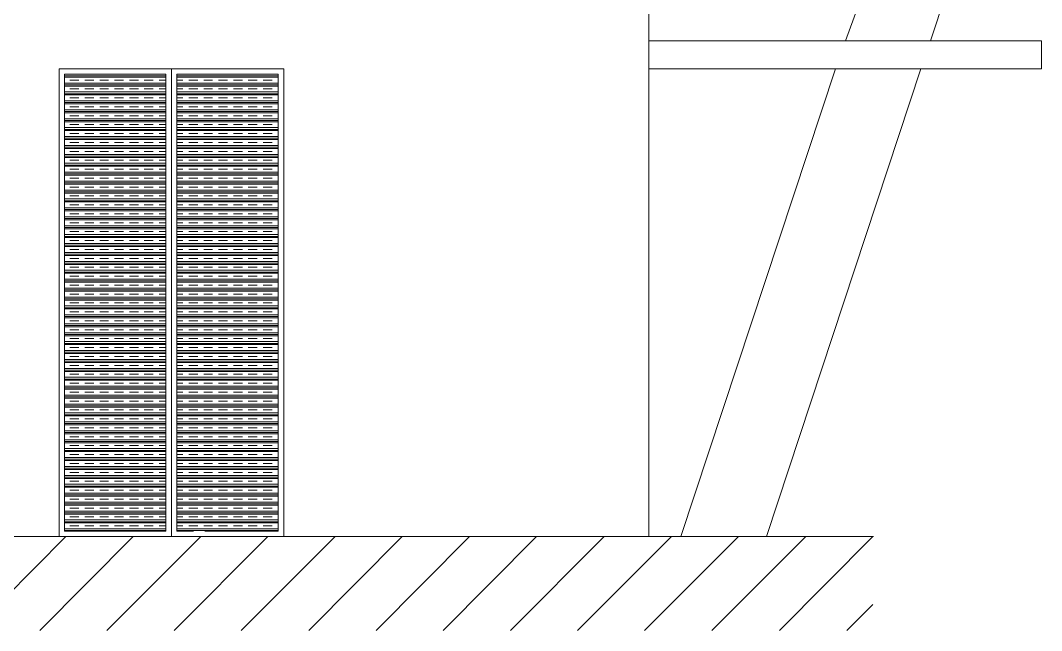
# Model space of a CAD drawing. Header units: millimetres. Extents: x 8 to 69.8, y -142.7 to -115.9.
# Drawn here: x 68.249 to 69.341, y -127.855 to -127.203 of the extents above; entities that cross this region are included whole.
import ezdxf

# ---------------------------------------------------------------- set-up
doc = ezdxf.new("R2010")
doc.units = ezdxf.units.MM
doc.layers.add('PDF3_0', color=7, linetype='Continuous', true_color=0x8e8e8e)
doc.layers.add('PDF3_04-DETALHE', color=7, linetype='Continuous', true_color=0xc6c6c6)
for name, color, linetype in [('PDF3_07-HACHURIADO', 7, 'Continuous'), ('PDF3_08-COTAS', 7, 'Continuous'), ('PDF3_13-CORTE', 7, 'Continuous'), ('PDF3_COTAS', 7, 'Continuous')]:
    doc.layers.add(name, color=color, linetype=linetype)

msp = doc.modelspace()

# ---------------------------------------------------------------- linework, layer by layer
at = {"layer": 'PDF3_0', "color": 7, "lineweight": 0}
msp.add_lwpolyline([(68.9056, -127.136, 0.273254), (66.9403, -125.9746, 0.272971), (64.9749, -127.136), (65.0454, -127.1747, -0.273469), (66.9403, -126.0546, -0.273204), (68.8357, -127.1747), (68.8262, -127.1576), (68.8961, -127.1188), (68.9056, -127.136), (68.9208, -127.1747), (68.9208, -127.7545)], format="xyb", dxfattribs=at)
at = {"layer": 'PDF3_0', "lineweight": 0}
for points in [[(68.2966, -127.2624), (68.4046, -127.2624)], [(68.2966, -127.2636), (68.4046, -127.2636)], [(68.2966, -127.27), (68.4046, -127.27)], [(68.2966, -127.2719), (68.4046, -127.2719)], [(68.3023, -127.2668), (68.3119, -127.2668)], [(68.3182, -127.2668), (68.3277, -127.2668)], [(68.3341, -127.2668), (68.3436, -127.2668)], [(68.35, -127.2668), (68.3595, -127.2668)], [(68.3658, -127.2668), (68.3754, -127.2668)], [(68.3817, -127.2668), (68.3912, -127.2668)], [(68.3976, -127.2668), (68.4046, -127.2668)], [(68.4166, -127.2624), (68.5246, -127.2624)], [(68.4166, -127.2636), (68.5246, -127.2636)], [(68.4166, -127.2668), (68.423, -127.2668)], [(68.4166, -127.27), (68.5246, -127.27)], [(68.4166, -127.2719), (68.5246, -127.2719)], [(68.4293, -127.2668), (68.4389, -127.2668)], [(68.4452, -127.2668), (68.4547, -127.2668)], [(68.4611, -127.2668), (68.4706, -127.2668)], [(68.477, -127.2668), (68.4865, -127.2668)], [(68.4928, -127.2668), (68.5024, -127.2668)], [(68.5087, -127.2668), (68.5182, -127.2668)], [(68.5246, -127.2668), (68.5246, -127.2668)], [(68.2966, -127.2732), (68.4046, -127.2732)], [(68.2966, -127.2795), (68.4046, -127.2795)], [(68.2966, -127.2814), (68.4046, -127.2814)], [(68.2966, -127.2827), (68.4046, -127.2827)], [(68.3023, -127.2763), (68.3119, -127.2763)], [(68.3182, -127.2763), (68.3277, -127.2763)], [(68.3341, -127.2763), (68.3436, -127.2763)], [(68.35, -127.2763), (68.3595, -127.2763)], [(68.3658, -127.2763), (68.3754, -127.2763)], [(68.3817, -127.2763), (68.3912, -127.2763)], [(68.3976, -127.2763), (68.4046, -127.2763)], [(68.4166, -127.2732), (68.5246, -127.2732)], [(68.4166, -127.2763), (68.423, -127.2763)], [(68.4166, -127.2795), (68.5246, -127.2795)], [(68.4166, -127.2814), (68.5246, -127.2814)], [(68.4166, -127.2827), (68.5246, -127.2827)], [(68.4293, -127.2763), (68.4389, -127.2763)], [(68.4452, -127.2763), (68.4547, -127.2763)], [(68.4611, -127.2763), (68.4706, -127.2763)], [(68.477, -127.2763), (68.4865, -127.2763)], [(68.4928, -127.2763), (68.5024, -127.2763)], [(68.5087, -127.2763), (68.5182, -127.2763)], [(68.5246, -127.2763), (68.5246, -127.2763)], [(68.2966, -127.289), (68.4046, -127.289)], [(68.2966, -127.2909), (68.4046, -127.2909)], [(68.2966, -127.2922), (68.4046, -127.2922)], [(68.3023, -127.2859), (68.3119, -127.2859)], [(68.3182, -127.2859), (68.3277, -127.2859)], [(68.3341, -127.2859), (68.3436, -127.2859)], [(68.35, -127.2859), (68.3595, -127.2859)], [(68.3658, -127.2859), (68.3754, -127.2859)], [(68.3817, -127.2859), (68.3912, -127.2859)], [(68.3976, -127.2859), (68.4046, -127.2859)], [(68.4166, -127.2859), (68.423, -127.2859)], [(68.4166, -127.289), (68.5246, -127.289)], [(68.4166, -127.2909), (68.5246, -127.2909)], [(68.4166, -127.2922), (68.5246, -127.2922)], [(68.4293, -127.2859), (68.4389, -127.2859)], [(68.4452, -127.2859), (68.4547, -127.2859)], [(68.4611, -127.2859), (68.4706, -127.2859)], [(68.477, -127.2859), (68.4865, -127.2859)], [(68.4928, -127.2859), (68.5024, -127.2859)], [(68.5087, -127.2859), (68.5182, -127.2859)], [(68.5246, -127.2859), (68.5246, -127.2859)], [(68.2966, -127.2986), (68.4046, -127.2986)], [(68.2966, -127.3005), (68.4046, -127.3005)], [(68.2966, -127.3017), (68.4046, -127.3017)], [(68.3023, -127.2954), (68.3119, -127.2954)], [(68.3023, -127.3049), (68.3119, -127.3049)], [(68.3182, -127.2954), (68.3277, -127.2954)], [(68.3182, -127.3049), (68.3277, -127.3049)], [(68.3341, -127.2954), (68.3436, -127.2954)], [(68.3341, -127.3049), (68.3436, -127.3049)], [(68.35, -127.2954), (68.3595, -127.2954)], [(68.35, -127.3049), (68.3595, -127.3049)], [(68.3658, -127.2954), (68.3754, -127.2954)], [(68.3658, -127.3049), (68.3754, -127.3049)], [(68.3817, -127.2954), (68.3912, -127.2954)], [(68.3817, -127.3049), (68.3912, -127.3049)], [(68.3976, -127.2954), (68.4046, -127.2954)], [(68.3976, -127.3049), (68.4046, -127.3049)], [(68.4166, -127.2954), (68.423, -127.2954)], [(68.4166, -127.2986), (68.5246, -127.2986)], [(68.4166, -127.3005), (68.5246, -127.3005)], [(68.4166, -127.3017), (68.5246, -127.3017)], [(68.4166, -127.3049), (68.423, -127.3049)], [(68.4293, -127.2954), (68.4389, -127.2954)], [(68.4293, -127.3049), (68.4389, -127.3049)], [(68.4452, -127.2954), (68.4547, -127.2954)], [(68.4452, -127.3049), (68.4547, -127.3049)], [(68.4611, -127.2954), (68.4706, -127.2954)], [(68.4611, -127.3049), (68.4706, -127.3049)], [(68.477, -127.2954), (68.4865, -127.2954)], [(68.477, -127.3049), (68.4865, -127.3049)], [(68.4928, -127.2954), (68.5024, -127.2954)], [(68.4928, -127.3049), (68.5024, -127.3049)], [(68.5087, -127.2954), (68.5182, -127.2954)], [(68.5087, -127.3049), (68.5182, -127.3049)], [(68.5246, -127.2954), (68.5246, -127.2954)], [(68.5246, -127.3049), (68.5246, -127.3049)], [(68.2966, -127.3081), (68.4046, -127.3081)], [(68.2966, -127.31), (68.4046, -127.31)], [(68.2966, -127.3113), (68.4046, -127.3113)], [(68.3023, -127.3144), (68.3119, -127.3144)], [(68.3182, -127.3144), (68.3277, -127.3144)], [(68.3341, -127.3144), (68.3436, -127.3144)], [(68.35, -127.3144), (68.3595, -127.3144)], [(68.3658, -127.3144), (68.3754, -127.3144)], [(68.3817, -127.3144), (68.3912, -127.3144)], [(68.3976, -127.3144), (68.4046, -127.3144)], [(68.4166, -127.3081), (68.5246, -127.3081)], [(68.4166, -127.31), (68.5246, -127.31)], [(68.4166, -127.3113), (68.5246, -127.3113)], [(68.4166, -127.3144), (68.423, -127.3144)], [(68.4293, -127.3144), (68.4389, -127.3144)], [(68.4452, -127.3144), (68.4547, -127.3144)], [(68.4611, -127.3144), (68.4706, -127.3144)], [(68.477, -127.3144), (68.4865, -127.3144)], [(68.4928, -127.3144), (68.5024, -127.3144)], [(68.5087, -127.3144), (68.5182, -127.3144)], [(68.5246, -127.3144), (68.5246, -127.3144)], [(68.2966, -127.3176), (68.4046, -127.3176)], [(68.2966, -127.3195), (68.4046, -127.3195)], [(68.2966, -127.3208), (68.4046, -127.3208)], [(68.2966, -127.3271), (68.4046, -127.3271)], [(68.3023, -127.324), (68.3119, -127.324)], [(68.3182, -127.324), (68.3277, -127.324)], [(68.3341, -127.324), (68.3436, -127.324)], [(68.35, -127.324), (68.3595, -127.324)], [(68.3658, -127.324), (68.3754, -127.324)], [(68.3817, -127.324), (68.3912, -127.324)], [(68.3976, -127.324), (68.4046, -127.324)], [(68.4166, -127.3176), (68.5246, -127.3176)], [(68.4166, -127.3195), (68.5246, -127.3195)], [(68.4166, -127.3208), (68.5246, -127.3208)], [(68.4166, -127.324), (68.423, -127.324)], [(68.4166, -127.3271), (68.5246, -127.3271)], [(68.4293, -127.324), (68.4389, -127.324)], [(68.4452, -127.324), (68.4547, -127.324)], [(68.4611, -127.324), (68.4706, -127.324)], [(68.477, -127.324), (68.4865, -127.324)], [(68.4928, -127.324), (68.5024, -127.324)], [(68.5087, -127.324), (68.5182, -127.324)], [(68.5246, -127.324), (68.5246, -127.324)], [(68.2966, -127.329), (68.4046, -127.329)], [(68.2966, -127.3303), (68.4046, -127.3303)], [(68.2966, -127.3367), (68.4046, -127.3367)], [(68.3023, -127.3335), (68.3119, -127.3335)], [(68.3182, -127.3335), (68.3277, -127.3335)], [(68.3341, -127.3335), (68.3436, -127.3335)], [(68.35, -127.3335), (68.3595, -127.3335)], [(68.3658, -127.3335), (68.3754, -127.3335)], [(68.3817, -127.3335), (68.3912, -127.3335)], [(68.3976, -127.3335), (68.4046, -127.3335)], [(68.4166, -127.329), (68.5246, -127.329)], [(68.4166, -127.3303), (68.5246, -127.3303)], [(68.4166, -127.3335), (68.423, -127.3335)], [(68.4166, -127.3367), (68.5246, -127.3367)], [(68.4293, -127.3335), (68.4389, -127.3335)], [(68.4452, -127.3335), (68.4547, -127.3335)], [(68.4611, -127.3335), (68.4706, -127.3335)], [(68.477, -127.3335), (68.4865, -127.3335)], [(68.4928, -127.3335), (68.5024, -127.3335)], [(68.5087, -127.3335), (68.5182, -127.3335)], [(68.5246, -127.3335), (68.5246, -127.3335)], [(68.2966, -127.3386), (68.4046, -127.3386)], [(68.2966, -127.3398), (68.4046, -127.3398)], [(68.2966, -127.3462), (68.4046, -127.3462)], [(68.2966, -127.3481), (68.4046, -127.3481)], [(68.2966, -127.3494), (68.4046, -127.3494)], [(68.3023, -127.343), (68.3119, -127.343)], [(68.3182, -127.343), (68.3277, -127.343)], [(68.3341, -127.343), (68.3436, -127.343)], [(68.35, -127.343), (68.3595, -127.343)], [(68.3658, -127.343), (68.3754, -127.343)], [(68.3817, -127.343), (68.3912, -127.343)], [(68.3976, -127.343), (68.4046, -127.343)], [(68.4166, -127.3386), (68.5246, -127.3386)], [(68.4166, -127.3398), (68.5246, -127.3398)], [(68.4166, -127.343), (68.423, -127.343)], [(68.4166, -127.3462), (68.5246, -127.3462)], [(68.4166, -127.3481), (68.5246, -127.3481)], [(68.4166, -127.3494), (68.5246, -127.3494)], [(68.4293, -127.343), (68.4389, -127.343)], [(68.4452, -127.343), (68.4547, -127.343)], [(68.4611, -127.343), (68.4706, -127.343)], [(68.477, -127.343), (68.4865, -127.343)], [(68.4928, -127.343), (68.5024, -127.343)], [(68.5087, -127.343), (68.5182, -127.343)], [(68.5246, -127.343), (68.5246, -127.343)], [(68.2966, -127.3557), (68.4046, -127.3557)], [(68.2966, -127.3576), (68.4046, -127.3576)], [(68.2966, -127.3589), (68.4046, -127.3589)], [(68.3023, -127.3525), (68.3119, -127.3525)], [(68.3182, -127.3525), (68.3277, -127.3525)], [(68.3341, -127.3525), (68.3436, -127.3525)], [(68.35, -127.3525), (68.3595, -127.3525)], [(68.3658, -127.3525), (68.3754, -127.3525)], [(68.3817, -127.3525), (68.3912, -127.3525)], [(68.3976, -127.3525), (68.4046, -127.3525)], [(68.4166, -127.3525), (68.423, -127.3525)], [(68.4166, -127.3557), (68.5246, -127.3557)], [(68.4166, -127.3576), (68.5246, -127.3576)], [(68.4166, -127.3589), (68.5246, -127.3589)], [(68.4293, -127.3525), (68.4389, -127.3525)], [(68.4452, -127.3525), (68.4547, -127.3525)], [(68.4611, -127.3525), (68.4706, -127.3525)], [(68.477, -127.3525), (68.4865, -127.3525)], [(68.4928, -127.3525), (68.5024, -127.3525)], [(68.5087, -127.3525), (68.5182, -127.3525)], [(68.5246, -127.3525), (68.5246, -127.3525)], [(68.2966, -127.3652), (68.4046, -127.3652)], [(68.2966, -127.3671), (68.4046, -127.3671)], [(68.2966, -127.3684), (68.4046, -127.3684)], [(68.3023, -127.3621), (68.3119, -127.3621)], [(68.3182, -127.3621), (68.3277, -127.3621)], [(68.3341, -127.3621), (68.3436, -127.3621)], [(68.35, -127.3621), (68.3595, -127.3621)], [(68.3658, -127.3621), (68.3754, -127.3621)], [(68.3817, -127.3621), (68.3912, -127.3621)], [(68.3976, -127.3621), (68.4046, -127.3621)], [(68.4166, -127.3621), (68.423, -127.3621)], [(68.4166, -127.3652), (68.5246, -127.3652)], [(68.4166, -127.3671), (68.5246, -127.3671)], [(68.4166, -127.3684), (68.5246, -127.3684)], [(68.4293, -127.3621), (68.4389, -127.3621)], [(68.4452, -127.3621), (68.4547, -127.3621)], [(68.4611, -127.3621), (68.4706, -127.3621)], [(68.477, -127.3621), (68.4865, -127.3621)], [(68.4928, -127.3621), (68.5024, -127.3621)], [(68.5087, -127.3621), (68.5182, -127.3621)], [(68.5246, -127.3621), (68.5246, -127.3621)], [(68.2966, -127.3748), (68.4046, -127.3748)], [(68.2966, -127.3767), (68.4046, -127.3767)], [(68.2966, -127.3779), (68.4046, -127.3779)], [(68.3023, -127.3716), (68.3119, -127.3716)], [(68.3023, -127.3811), (68.3119, -127.3811)], [(68.3182, -127.3716), (68.3277, -127.3716)], [(68.3182, -127.3811), (68.3277, -127.3811)], [(68.3341, -127.3716), (68.3436, -127.3716)], [(68.3341, -127.3811), (68.3436, -127.3811)], [(68.35, -127.3716), (68.3595, -127.3716)], [(68.35, -127.3811), (68.3595, -127.3811)], [(68.3658, -127.3716), (68.3754, -127.3716)], [(68.3658, -127.3811), (68.3754, -127.3811)], [(68.3817, -127.3716), (68.3912, -127.3716)], [(68.3817, -127.3811), (68.3912, -127.3811)], [(68.3976, -127.3716), (68.4046, -127.3716)], [(68.3976, -127.3811), (68.4046, -127.3811)], [(68.4166, -127.3716), (68.423, -127.3716)], [(68.4166, -127.3748), (68.5246, -127.3748)], [(68.4166, -127.3767), (68.5246, -127.3767)], [(68.4166, -127.3779), (68.5246, -127.3779)], [(68.4166, -127.3811), (68.423, -127.3811)], [(68.4293, -127.3716), (68.4389, -127.3716)], [(68.4293, -127.3811), (68.4389, -127.3811)], [(68.4452, -127.3716), (68.4547, -127.3716)], [(68.4452, -127.3811), (68.4547, -127.3811)], [(68.4611, -127.3716), (68.4706, -127.3716)], [(68.4611, -127.3811), (68.4706, -127.3811)], [(68.477, -127.3716), (68.4865, -127.3716)], [(68.477, -127.3811), (68.4865, -127.3811)], [(68.4928, -127.3716), (68.5024, -127.3716)], [(68.4928, -127.3811), (68.5024, -127.3811)], [(68.5087, -127.3716), (68.5182, -127.3716)], [(68.5087, -127.3811), (68.5182, -127.3811)], [(68.5246, -127.3716), (68.5246, -127.3716)], [(68.5246, -127.3811), (68.5246, -127.3811)], [(68.2966, -127.3843), (68.4046, -127.3843)], [(68.2966, -127.3862), (68.4046, -127.3862)], [(68.2966, -127.3875), (68.4046, -127.3875)], [(68.3023, -127.3906), (68.3119, -127.3906)], [(68.3182, -127.3906), (68.3277, -127.3906)], [(68.3341, -127.3906), (68.3436, -127.3906)], [(68.35, -127.3906), (68.3595, -127.3906)], [(68.3658, -127.3906), (68.3754, -127.3906)], [(68.3817, -127.3906), (68.3912, -127.3906)], [(68.3976, -127.3906), (68.4046, -127.3906)], [(68.4166, -127.3843), (68.5246, -127.3843)], [(68.4166, -127.3862), (68.5246, -127.3862)], [(68.4166, -127.3875), (68.5246, -127.3875)], [(68.4166, -127.3906), (68.423, -127.3906)], [(68.4293, -127.3906), (68.4389, -127.3906)], [(68.4452, -127.3906), (68.4547, -127.3906)], [(68.4611, -127.3906), (68.4706, -127.3906)], [(68.477, -127.3906), (68.4865, -127.3906)], [(68.4928, -127.3906), (68.5024, -127.3906)], [(68.5087, -127.3906), (68.5182, -127.3906)], [(68.5246, -127.3906), (68.5246, -127.3906)], [(68.2966, -127.3938), (68.4046, -127.3938)], [(68.2966, -127.3957), (68.4046, -127.3957)], [(68.2966, -127.397), (68.4046, -127.397)], [(68.2966, -127.4033), (68.4046, -127.4033)], [(68.3023, -127.4002), (68.3119, -127.4002)], [(68.3182, -127.4002), (68.3277, -127.4002)], [(68.3341, -127.4002), (68.3436, -127.4002)], [(68.35, -127.4002), (68.3595, -127.4002)], [(68.3658, -127.4002), (68.3754, -127.4002)], [(68.3817, -127.4002), (68.3912, -127.4002)], [(68.3976, -127.4002), (68.4046, -127.4002)], [(68.4166, -127.3938), (68.5246, -127.3938)], [(68.4166, -127.3957), (68.5246, -127.3957)], [(68.4166, -127.397), (68.5246, -127.397)], [(68.4166, -127.4002), (68.423, -127.4002)], [(68.4166, -127.4033), (68.5246, -127.4033)], [(68.4293, -127.4002), (68.4389, -127.4002)], [(68.4452, -127.4002), (68.4547, -127.4002)], [(68.4611, -127.4002), (68.4706, -127.4002)], [(68.477, -127.4002), (68.4865, -127.4002)], [(68.4928, -127.4002), (68.5024, -127.4002)], [(68.5087, -127.4002), (68.5182, -127.4002)], [(68.5246, -127.4002), (68.5246, -127.4002)], [(68.2966, -127.4052), (68.4046, -127.4052)], [(68.2966, -127.4065), (68.4046, -127.4065)], [(68.2966, -127.4129), (68.4046, -127.4129)], [(68.2966, -127.4148), (68.4046, -127.4148)], [(68.3023, -127.4097), (68.3119, -127.4097)], [(68.3182, -127.4097), (68.3277, -127.4097)], [(68.3341, -127.4097), (68.3436, -127.4097)], [(68.35, -127.4097), (68.3595, -127.4097)], [(68.3658, -127.4097), (68.3754, -127.4097)], [(68.3817, -127.4097), (68.3912, -127.4097)], [(68.3976, -127.4097), (68.4046, -127.4097)], [(68.4166, -127.4052), (68.5246, -127.4052)], [(68.4166, -127.4065), (68.5246, -127.4065)], [(68.4166, -127.4097), (68.423, -127.4097)], [(68.4166, -127.4129), (68.5246, -127.4129)], [(68.4166, -127.4148), (68.5246, -127.4148)], [(68.4293, -127.4097), (68.4389, -127.4097)], [(68.4452, -127.4097), (68.4547, -127.4097)], [(68.4611, -127.4097), (68.4706, -127.4097)], [(68.477, -127.4097), (68.4865, -127.4097)], [(68.4928, -127.4097), (68.5024, -127.4097)], [(68.5087, -127.4097), (68.5182, -127.4097)], [(68.5246, -127.4097), (68.5246, -127.4097)], [(68.2966, -127.416), (68.4046, -127.416)], [(68.2966, -127.4224), (68.4046, -127.4224)], [(68.2966, -127.4243), (68.4046, -127.4243)], [(68.2966, -127.4256), (68.4046, -127.4256)], [(68.3023, -127.4192), (68.3119, -127.4192)], [(68.3182, -127.4192), (68.3277, -127.4192)], [(68.3341, -127.4192), (68.3436, -127.4192)], [(68.35, -127.4192), (68.3595, -127.4192)], [(68.3658, -127.4192), (68.3754, -127.4192)], [(68.3817, -127.4192), (68.3912, -127.4192)], [(68.3976, -127.4192), (68.4046, -127.4192)], [(68.4166, -127.416), (68.5246, -127.416)], [(68.4166, -127.4192), (68.423, -127.4192)], [(68.4166, -127.4224), (68.5246, -127.4224)], [(68.4166, -127.4243), (68.5246, -127.4243)], [(68.4166, -127.4256), (68.5246, -127.4256)], [(68.4293, -127.4192), (68.4389, -127.4192)], [(68.4452, -127.4192), (68.4547, -127.4192)], [(68.4611, -127.4192), (68.4706, -127.4192)], [(68.477, -127.4192), (68.4865, -127.4192)], [(68.4928, -127.4192), (68.5024, -127.4192)], [(68.5087, -127.4192), (68.5182, -127.4192)], [(68.5246, -127.4192), (68.5246, -127.4192)], [(68.2966, -127.4319), (68.4046, -127.4319)], [(68.2966, -127.4338), (68.4046, -127.4338)], [(68.2966, -127.4351), (68.4046, -127.4351)], [(68.3023, -127.4287), (68.3119, -127.4287)], [(68.3182, -127.4287), (68.3277, -127.4287)], [(68.3341, -127.4287), (68.3436, -127.4287)], [(68.35, -127.4287), (68.3595, -127.4287)], [(68.3658, -127.4287), (68.3754, -127.4287)], [(68.3817, -127.4287), (68.3912, -127.4287)], [(68.3976, -127.4287), (68.4046, -127.4287)], [(68.4166, -127.4287), (68.423, -127.4287)], [(68.4166, -127.4319), (68.5246, -127.4319)], [(68.4166, -127.4338), (68.5246, -127.4338)], [(68.4166, -127.4351), (68.5246, -127.4351)], [(68.4293, -127.4287), (68.4389, -127.4287)], [(68.4452, -127.4287), (68.4547, -127.4287)], [(68.4611, -127.4287), (68.4706, -127.4287)], [(68.477, -127.4287), (68.4865, -127.4287)], [(68.4928, -127.4287), (68.5024, -127.4287)], [(68.5087, -127.4287), (68.5182, -127.4287)], [(68.5246, -127.4287), (68.5246, -127.4287)], [(68.2966, -127.4414), (68.4046, -127.4414)], [(68.2966, -127.4433), (68.4046, -127.4433)], [(68.2966, -127.4446), (68.4046, -127.4446)], [(68.3023, -127.4383), (68.3119, -127.4383)], [(68.3182, -127.4383), (68.3277, -127.4383)], [(68.3341, -127.4383), (68.3436, -127.4383)], [(68.35, -127.4383), (68.3595, -127.4383)], [(68.3658, -127.4383), (68.3754, -127.4383)], [(68.3817, -127.4383), (68.3912, -127.4383)], [(68.3976, -127.4383), (68.4046, -127.4383)], [(68.4166, -127.4383), (68.423, -127.4383)], [(68.4166, -127.4414), (68.5246, -127.4414)], [(68.4166, -127.4433), (68.5246, -127.4433)], [(68.4166, -127.4446), (68.5246, -127.4446)], [(68.4293, -127.4383), (68.4389, -127.4383)], [(68.4452, -127.4383), (68.4547, -127.4383)], [(68.4611, -127.4383), (68.4706, -127.4383)], [(68.477, -127.4383), (68.4865, -127.4383)], [(68.4928, -127.4383), (68.5024, -127.4383)], [(68.5087, -127.4383), (68.5182, -127.4383)], [(68.5246, -127.4383), (68.5246, -127.4383)], [(68.2966, -127.451), (68.4046, -127.451)], [(68.2966, -127.4529), (68.4046, -127.4529)], [(68.2966, -127.4541), (68.4046, -127.4541)], [(68.3023, -127.4478), (68.3119, -127.4478)], [(68.3023, -127.4573), (68.3119, -127.4573)], [(68.3182, -127.4478), (68.3277, -127.4478)], [(68.3182, -127.4573), (68.3277, -127.4573)], [(68.3341, -127.4478), (68.3436, -127.4478)], [(68.3341, -127.4573), (68.3436, -127.4573)], [(68.35, -127.4478), (68.3595, -127.4478)], [(68.35, -127.4573), (68.3595, -127.4573)], [(68.3658, -127.4478), (68.3754, -127.4478)], [(68.3658, -127.4573), (68.3754, -127.4573)], [(68.3817, -127.4478), (68.3912, -127.4478)], [(68.3817, -127.4573), (68.3912, -127.4573)], [(68.3976, -127.4478), (68.4046, -127.4478)], [(68.3976, -127.4573), (68.4046, -127.4573)], [(68.4166, -127.4478), (68.423, -127.4478)], [(68.4166, -127.451), (68.5246, -127.451)], [(68.4166, -127.4529), (68.5246, -127.4529)], [(68.4166, -127.4541), (68.5246, -127.4541)], [(68.4166, -127.4573), (68.423, -127.4573)], [(68.4293, -127.4478), (68.4389, -127.4478)], [(68.4293, -127.4573), (68.4389, -127.4573)], [(68.4452, -127.4478), (68.4547, -127.4478)], [(68.4452, -127.4573), (68.4547, -127.4573)], [(68.4611, -127.4478), (68.4706, -127.4478)], [(68.4611, -127.4573), (68.4706, -127.4573)], [(68.477, -127.4478), (68.4865, -127.4478)], [(68.477, -127.4573), (68.4865, -127.4573)], [(68.4928, -127.4478), (68.5024, -127.4478)], [(68.4928, -127.4573), (68.5024, -127.4573)], [(68.5087, -127.4478), (68.5182, -127.4478)], [(68.5087, -127.4573), (68.5182, -127.4573)], [(68.5246, -127.4478), (68.5246, -127.4478)], [(68.5246, -127.4573), (68.5246, -127.4573)], [(68.2966, -127.4605), (68.4046, -127.4605)], [(68.2966, -127.4624), (68.4046, -127.4624)], [(68.2966, -127.4637), (68.4046, -127.4637)], [(68.3023, -127.4668), (68.3119, -127.4668)], [(68.3182, -127.4668), (68.3277, -127.4668)], [(68.3341, -127.4668), (68.3436, -127.4668)], [(68.35, -127.4668), (68.3595, -127.4668)], [(68.3658, -127.4668), (68.3754, -127.4668)], [(68.3817, -127.4668), (68.3912, -127.4668)], [(68.3976, -127.4668), (68.4046, -127.4668)], [(68.4166, -127.4605), (68.5246, -127.4605)], [(68.4166, -127.4624), (68.5246, -127.4624)], [(68.4166, -127.4637), (68.5246, -127.4637)], [(68.4166, -127.4668), (68.423, -127.4668)], [(68.4293, -127.4668), (68.4389, -127.4668)], [(68.4452, -127.4668), (68.4547, -127.4668)], [(68.4611, -127.4668), (68.4706, -127.4668)], [(68.477, -127.4668), (68.4865, -127.4668)], [(68.4928, -127.4668), (68.5024, -127.4668)], [(68.5087, -127.4668), (68.5182, -127.4668)], [(68.5246, -127.4668), (68.5246, -127.4668)], [(68.2966, -127.47), (68.4046, -127.47)], [(68.2966, -127.4719), (68.4046, -127.4719)], [(68.2966, -127.4732), (68.4046, -127.4732)], [(68.2966, -127.4795), (68.4046, -127.4795)], [(68.3023, -127.4764), (68.3119, -127.4764)], [(68.3182, -127.4764), (68.3277, -127.4764)], [(68.3341, -127.4764), (68.3436, -127.4764)], [(68.35, -127.4764), (68.3595, -127.4764)], [(68.3658, -127.4764), (68.3754, -127.4764)], [(68.3817, -127.4764), (68.3912, -127.4764)], [(68.3976, -127.4764), (68.4046, -127.4764)], [(68.4166, -127.47), (68.5246, -127.47)], [(68.4166, -127.4719), (68.5246, -127.4719)], [(68.4166, -127.4732), (68.5246, -127.4732)], [(68.4166, -127.4764), (68.423, -127.4764)], [(68.4166, -127.4795), (68.5246, -127.4795)], [(68.4293, -127.4764), (68.4389, -127.4764)], [(68.4452, -127.4764), (68.4547, -127.4764)], [(68.4611, -127.4764), (68.4706, -127.4764)], [(68.477, -127.4764), (68.4865, -127.4764)], [(68.4928, -127.4764), (68.5024, -127.4764)], [(68.5087, -127.4764), (68.5182, -127.4764)], [(68.5246, -127.4764), (68.5246, -127.4764)], [(68.2966, -127.4814), (68.4046, -127.4814)], [(68.2966, -127.4827), (68.4046, -127.4827)], [(68.2966, -127.4891), (68.4046, -127.4891)], [(68.2966, -127.491), (68.4046, -127.491)], [(68.3023, -127.4859), (68.3119, -127.4859)], [(68.3182, -127.4859), (68.3277, -127.4859)], [(68.3341, -127.4859), (68.3436, -127.4859)], [(68.35, -127.4859), (68.3595, -127.4859)], [(68.3658, -127.4859), (68.3754, -127.4859)], [(68.3817, -127.4859), (68.3912, -127.4859)], [(68.3976, -127.4859), (68.4046, -127.4859)], [(68.4166, -127.4814), (68.5246, -127.4814)], [(68.4166, -127.4827), (68.5246, -127.4827)], [(68.4166, -127.4859), (68.423, -127.4859)], [(68.4166, -127.4891), (68.5246, -127.4891)], [(68.4166, -127.491), (68.5246, -127.491)], [(68.4293, -127.4859), (68.4389, -127.4859)], [(68.4452, -127.4859), (68.4547, -127.4859)], [(68.4611, -127.4859), (68.4706, -127.4859)], [(68.477, -127.4859), (68.4865, -127.4859)], [(68.4928, -127.4859), (68.5024, -127.4859)], [(68.5087, -127.4859), (68.5182, -127.4859)], [(68.5246, -127.4859), (68.5246, -127.4859)], [(68.2966, -127.4922), (68.4046, -127.4922)], [(68.2966, -127.4986), (68.4046, -127.4986)], [(68.2966, -127.5005), (68.4046, -127.5005)], [(68.2966, -127.5018), (68.4046, -127.5018)], [(68.3023, -127.4954), (68.3119, -127.4954)], [(68.3182, -127.4954), (68.3277, -127.4954)], [(68.3341, -127.4954), (68.3436, -127.4954)], [(68.35, -127.4954), (68.3595, -127.4954)], [(68.3658, -127.4954), (68.3754, -127.4954)], [(68.3817, -127.4954), (68.3912, -127.4954)], [(68.3976, -127.4954), (68.4046, -127.4954)], [(68.4166, -127.4922), (68.5246, -127.4922)], [(68.4166, -127.4954), (68.423, -127.4954)], [(68.4166, -127.4986), (68.5246, -127.4986)], [(68.4166, -127.5005), (68.5246, -127.5005)], [(68.4166, -127.5018), (68.5246, -127.5018)], [(68.4293, -127.4954), (68.4389, -127.4954)], [(68.4452, -127.4954), (68.4547, -127.4954)], [(68.4611, -127.4954), (68.4706, -127.4954)], [(68.477, -127.4954), (68.4865, -127.4954)], [(68.4928, -127.4954), (68.5024, -127.4954)], [(68.5087, -127.4954), (68.5182, -127.4954)], [(68.5246, -127.4954), (68.5246, -127.4954)], [(68.2966, -127.5081), (68.4046, -127.5081)], [(68.2966, -127.51), (68.4046, -127.51)], [(68.2966, -127.5113), (68.4046, -127.5113)], [(68.3023, -127.5049), (68.3119, -127.5049)], [(68.3182, -127.5049), (68.3277, -127.5049)], [(68.3341, -127.5049), (68.3436, -127.5049)], [(68.35, -127.5049), (68.3595, -127.5049)], [(68.3658, -127.5049), (68.3754, -127.5049)], [(68.3817, -127.5049), (68.3912, -127.5049)], [(68.3976, -127.5049), (68.4046, -127.5049)], [(68.4166, -127.5049), (68.423, -127.5049)], [(68.4166, -127.5081), (68.5246, -127.5081)], [(68.4166, -127.51), (68.5246, -127.51)], [(68.4166, -127.5113), (68.5246, -127.5113)], [(68.4293, -127.5049), (68.4389, -127.5049)], [(68.4452, -127.5049), (68.4547, -127.5049)], [(68.4611, -127.5049), (68.4706, -127.5049)], [(68.477, -127.5049), (68.4865, -127.5049)], [(68.4928, -127.5049), (68.5024, -127.5049)], [(68.5087, -127.5049), (68.5182, -127.5049)], [(68.5246, -127.5049), (68.5246, -127.5049)], [(68.2966, -127.5176), (68.4046, -127.5176)], [(68.2966, -127.5195), (68.4046, -127.5195)], [(68.2966, -127.5208), (68.4046, -127.5208)], [(68.3023, -127.5145), (68.3119, -127.5145)], [(68.3023, -127.524), (68.3119, -127.524)], [(68.3182, -127.5145), (68.3277, -127.5145)], [(68.3182, -127.524), (68.3277, -127.524)], [(68.3341, -127.5145), (68.3436, -127.5145)], [(68.3341, -127.524), (68.3436, -127.524)], [(68.35, -127.5145), (68.3595, -127.5145)], [(68.35, -127.524), (68.3595, -127.524)], [(68.3658, -127.5145), (68.3754, -127.5145)], [(68.3658, -127.524), (68.3754, -127.524)], [(68.3817, -127.5145), (68.3912, -127.5145)], [(68.3817, -127.524), (68.3912, -127.524)], [(68.3976, -127.5145), (68.4046, -127.5145)], [(68.3976, -127.524), (68.4046, -127.524)], [(68.4166, -127.5145), (68.423, -127.5145)], [(68.4166, -127.5176), (68.5246, -127.5176)], [(68.4166, -127.5195), (68.5246, -127.5195)], [(68.4166, -127.5208), (68.5246, -127.5208)], [(68.4166, -127.524), (68.423, -127.524)], [(68.4293, -127.5145), (68.4389, -127.5145)], [(68.4293, -127.524), (68.4389, -127.524)], [(68.4452, -127.5145), (68.4547, -127.5145)], [(68.4452, -127.524), (68.4547, -127.524)], [(68.4611, -127.5145), (68.4706, -127.5145)], [(68.4611, -127.524), (68.4706, -127.524)], [(68.477, -127.5145), (68.4865, -127.5145)], [(68.477, -127.524), (68.4865, -127.524)], [(68.4928, -127.5145), (68.5024, -127.5145)], [(68.4928, -127.524), (68.5024, -127.524)], [(68.5087, -127.5145), (68.5182, -127.5145)], [(68.5087, -127.524), (68.5182, -127.524)], [(68.5246, -127.5145), (68.5246, -127.5145)], [(68.5246, -127.524), (68.5246, -127.524)], [(68.2966, -127.5272), (68.4046, -127.5272)], [(68.2966, -127.5291), (68.4046, -127.5291)], [(68.2966, -127.5303), (68.4046, -127.5303)], [(68.3023, -127.5335), (68.3119, -127.5335)], [(68.3182, -127.5335), (68.3277, -127.5335)], [(68.3341, -127.5335), (68.3436, -127.5335)], [(68.35, -127.5335), (68.3595, -127.5335)], [(68.3658, -127.5335), (68.3754, -127.5335)], [(68.3817, -127.5335), (68.3912, -127.5335)], [(68.3976, -127.5335), (68.4046, -127.5335)], [(68.4166, -127.5272), (68.5246, -127.5272)], [(68.4166, -127.5291), (68.5246, -127.5291)], [(68.4166, -127.5303), (68.5246, -127.5303)], [(68.4166, -127.5335), (68.423, -127.5335)], [(68.4293, -127.5335), (68.4389, -127.5335)], [(68.4452, -127.5335), (68.4547, -127.5335)], [(68.4611, -127.5335), (68.4706, -127.5335)], [(68.477, -127.5335), (68.4865, -127.5335)], [(68.4928, -127.5335), (68.5024, -127.5335)], [(68.5087, -127.5335), (68.5182, -127.5335)], [(68.5246, -127.5335), (68.5246, -127.5335)], [(68.2966, -127.5367), (68.4046, -127.5367)], [(68.2966, -127.5386), (68.4046, -127.5386)], [(68.2966, -127.5399), (68.4046, -127.5399)], [(68.3023, -127.543), (68.3119, -127.543)], [(68.3182, -127.543), (68.3277, -127.543)], [(68.3341, -127.543), (68.3436, -127.543)], [(68.35, -127.543), (68.3595, -127.543)], [(68.3658, -127.543), (68.3754, -127.543)], [(68.3817, -127.543), (68.3912, -127.543)], [(68.3976, -127.543), (68.4046, -127.543)], [(68.4166, -127.5367), (68.5246, -127.5367)], [(68.4166, -127.5386), (68.5246, -127.5386)], [(68.4166, -127.5399), (68.5246, -127.5399)], [(68.4166, -127.543), (68.423, -127.543)], [(68.4293, -127.543), (68.4389, -127.543)], [(68.4452, -127.543), (68.4547, -127.543)], [(68.4611, -127.543), (68.4706, -127.543)], [(68.477, -127.543), (68.4865, -127.543)], [(68.4928, -127.543), (68.5024, -127.543)], [(68.5087, -127.543), (68.5182, -127.543)], [(68.5246, -127.543), (68.5246, -127.543)], [(68.2966, -127.5462), (68.4046, -127.5462)], [(68.2966, -127.5481), (68.4046, -127.5481)], [(68.2966, -127.5494), (68.4046, -127.5494)], [(68.2966, -127.5557), (68.4046, -127.5557)], [(68.3023, -127.5526), (68.3119, -127.5526)], [(68.3182, -127.5526), (68.3277, -127.5526)], [(68.3341, -127.5526), (68.3436, -127.5526)], [(68.35, -127.5526), (68.3595, -127.5526)], [(68.3658, -127.5526), (68.3754, -127.5526)], [(68.3817, -127.5526), (68.3912, -127.5526)], [(68.3976, -127.5526), (68.4046, -127.5526)], [(68.4166, -127.5462), (68.5246, -127.5462)], [(68.4166, -127.5481), (68.5246, -127.5481)], [(68.4166, -127.5494), (68.5246, -127.5494)], [(68.4166, -127.5526), (68.423, -127.5526)], [(68.4166, -127.5557), (68.5246, -127.5557)], [(68.4293, -127.5526), (68.4389, -127.5526)], [(68.4452, -127.5526), (68.4547, -127.5526)], [(68.4611, -127.5526), (68.4706, -127.5526)], [(68.477, -127.5526), (68.4865, -127.5526)], [(68.4928, -127.5526), (68.5024, -127.5526)], [(68.5087, -127.5526), (68.5182, -127.5526)], [(68.5246, -127.5526), (68.5246, -127.5526)], [(68.2966, -127.5576), (68.4046, -127.5576)], [(68.2966, -127.5589), (68.4046, -127.5589)], [(68.2966, -127.5653), (68.4046, -127.5653)], [(68.2966, -127.5672), (68.4046, -127.5672)], [(68.3023, -127.5621), (68.3119, -127.5621)], [(68.3182, -127.5621), (68.3277, -127.5621)], [(68.3341, -127.5621), (68.3436, -127.5621)], [(68.35, -127.5621), (68.3595, -127.5621)], [(68.3658, -127.5621), (68.3754, -127.5621)], [(68.3817, -127.5621), (68.3912, -127.5621)], [(68.3976, -127.5621), (68.4046, -127.5621)], [(68.4166, -127.5576), (68.5246, -127.5576)], [(68.4166, -127.5589), (68.5246, -127.5589)], [(68.4166, -127.5621), (68.423, -127.5621)], [(68.4166, -127.5653), (68.5246, -127.5653)], [(68.4166, -127.5672), (68.5246, -127.5672)], [(68.4293, -127.5621), (68.4389, -127.5621)], [(68.4452, -127.5621), (68.4547, -127.5621)], [(68.4611, -127.5621), (68.4706, -127.5621)], [(68.477, -127.5621), (68.4865, -127.5621)], [(68.4928, -127.5621), (68.5024, -127.5621)], [(68.5087, -127.5621), (68.5182, -127.5621)], [(68.5246, -127.5621), (68.5246, -127.5621)], [(68.2966, -127.5684), (68.4046, -127.5684)], [(68.2966, -127.5748), (68.4046, -127.5748)], [(68.2966, -127.5767), (68.4046, -127.5767)], [(68.2966, -127.578), (68.4046, -127.578)], [(68.3023, -127.5716), (68.3119, -127.5716)], [(68.3182, -127.5716), (68.3277, -127.5716)], [(68.3341, -127.5716), (68.3436, -127.5716)], [(68.35, -127.5716), (68.3595, -127.5716)], [(68.3658, -127.5716), (68.3754, -127.5716)], [(68.3817, -127.5716), (68.3912, -127.5716)], [(68.3976, -127.5716), (68.4046, -127.5716)], [(68.4166, -127.5684), (68.5246, -127.5684)], [(68.4166, -127.5716), (68.423, -127.5716)], [(68.4166, -127.5748), (68.5246, -127.5748)], [(68.4166, -127.5767), (68.5246, -127.5767)], [(68.4166, -127.578), (68.5246, -127.578)], [(68.4293, -127.5716), (68.4389, -127.5716)], [(68.4452, -127.5716), (68.4547, -127.5716)], [(68.4611, -127.5716), (68.4706, -127.5716)], [(68.477, -127.5716), (68.4865, -127.5716)], [(68.4928, -127.5716), (68.5024, -127.5716)], [(68.5087, -127.5716), (68.5182, -127.5716)], [(68.5246, -127.5716), (68.5246, -127.5716)], [(68.2966, -127.5843), (68.4046, -127.5843)], [(68.2966, -127.5862), (68.4046, -127.5862)], [(68.2966, -127.5875), (68.4046, -127.5875)], [(68.3023, -127.5811), (68.3119, -127.5811)], [(68.3182, -127.5811), (68.3277, -127.5811)], [(68.3341, -127.5811), (68.3436, -127.5811)], [(68.35, -127.5811), (68.3595, -127.5811)], [(68.3658, -127.5811), (68.3754, -127.5811)], [(68.3817, -127.5811), (68.3912, -127.5811)], [(68.3976, -127.5811), (68.4046, -127.5811)], [(68.4166, -127.5811), (68.423, -127.5811)], [(68.4166, -127.5843), (68.5246, -127.5843)], [(68.4166, -127.5862), (68.5246, -127.5862)], [(68.4166, -127.5875), (68.5246, -127.5875)], [(68.4293, -127.5811), (68.4389, -127.5811)], [(68.4452, -127.5811), (68.4547, -127.5811)], [(68.4611, -127.5811), (68.4706, -127.5811)], [(68.477, -127.5811), (68.4865, -127.5811)], [(68.4928, -127.5811), (68.5024, -127.5811)], [(68.5087, -127.5811), (68.5182, -127.5811)], [(68.5246, -127.5811), (68.5246, -127.5811)], [(68.2966, -127.5938), (68.4046, -127.5938)], [(68.2966, -127.5957), (68.4046, -127.5957)], [(68.2966, -127.597), (68.4046, -127.597)], [(68.3023, -127.5907), (68.3119, -127.5907)], [(68.3023, -127.6002), (68.3119, -127.6002)], [(68.3182, -127.5907), (68.3277, -127.5907)], [(68.3182, -127.6002), (68.3277, -127.6002)], [(68.3341, -127.5907), (68.3436, -127.5907)], [(68.3341, -127.6002), (68.3436, -127.6002)], [(68.35, -127.5907), (68.3595, -127.5907)], [(68.35, -127.6002), (68.3595, -127.6002)], [(68.3658, -127.5907), (68.3754, -127.5907)], [(68.3658, -127.6002), (68.3754, -127.6002)], [(68.3817, -127.5907), (68.3912, -127.5907)], [(68.3817, -127.6002), (68.3912, -127.6002)], [(68.3976, -127.5907), (68.4046, -127.5907)], [(68.3976, -127.6002), (68.4046, -127.6002)], [(68.4166, -127.5907), (68.423, -127.5907)], [(68.4166, -127.5938), (68.5246, -127.5938)], [(68.4166, -127.5957), (68.5246, -127.5957)], [(68.4166, -127.597), (68.5246, -127.597)], [(68.4166, -127.6002), (68.423, -127.6002)], [(68.4293, -127.5907), (68.4389, -127.5907)], [(68.4293, -127.6002), (68.4389, -127.6002)], [(68.4452, -127.5907), (68.4547, -127.5907)], [(68.4452, -127.6002), (68.4547, -127.6002)], [(68.4611, -127.5907), (68.4706, -127.5907)], [(68.4611, -127.6002), (68.4706, -127.6002)], [(68.477, -127.5907), (68.4865, -127.5907)], [(68.477, -127.6002), (68.4865, -127.6002)], [(68.4928, -127.5907), (68.5024, -127.5907)], [(68.4928, -127.6002), (68.5024, -127.6002)], [(68.5087, -127.5907), (68.5182, -127.5907)], [(68.5087, -127.6002), (68.5182, -127.6002)], [(68.5246, -127.5907), (68.5246, -127.5907)], [(68.5246, -127.6002), (68.5246, -127.6002)], [(68.2966, -127.6034), (68.4046, -127.6034)], [(68.2966, -127.6053), (68.4046, -127.6053)], [(68.2966, -127.6065), (68.4046, -127.6065)], [(68.3023, -127.6097), (68.3119, -127.6097)], [(68.3182, -127.6097), (68.3277, -127.6097)], [(68.3341, -127.6097), (68.3436, -127.6097)], [(68.35, -127.6097), (68.3595, -127.6097)], [(68.3658, -127.6097), (68.3754, -127.6097)], [(68.3817, -127.6097), (68.3912, -127.6097)], [(68.3976, -127.6097), (68.4046, -127.6097)], [(68.4166, -127.6034), (68.5246, -127.6034)], [(68.4166, -127.6053), (68.5246, -127.6053)], [(68.4166, -127.6065), (68.5246, -127.6065)], [(68.4166, -127.6097), (68.423, -127.6097)], [(68.4293, -127.6097), (68.4389, -127.6097)], [(68.4452, -127.6097), (68.4547, -127.6097)], [(68.4611, -127.6097), (68.4706, -127.6097)], [(68.477, -127.6097), (68.4865, -127.6097)], [(68.4928, -127.6097), (68.5024, -127.6097)], [(68.5087, -127.6097), (68.5182, -127.6097)], [(68.5246, -127.6097), (68.5246, -127.6097)], [(68.2966, -127.6129), (68.4046, -127.6129)], [(68.2966, -127.6148), (68.4046, -127.6148)], [(68.2966, -127.6161), (68.4046, -127.6161)], [(68.3023, -127.6192), (68.3119, -127.6192)], [(68.3182, -127.6192), (68.3277, -127.6192)], [(68.3341, -127.6192), (68.3436, -127.6192)], [(68.35, -127.6192), (68.3595, -127.6192)], [(68.3658, -127.6192), (68.3754, -127.6192)], [(68.3817, -127.6192), (68.3912, -127.6192)], [(68.3976, -127.6192), (68.4046, -127.6192)], [(68.4166, -127.6129), (68.5246, -127.6129)], [(68.4166, -127.6148), (68.5246, -127.6148)], [(68.4166, -127.6161), (68.5246, -127.6161)], [(68.4166, -127.6192), (68.423, -127.6192)], [(68.4293, -127.6192), (68.4389, -127.6192)], [(68.4452, -127.6192), (68.4547, -127.6192)], [(68.4611, -127.6192), (68.4706, -127.6192)], [(68.477, -127.6192), (68.4865, -127.6192)], [(68.4928, -127.6192), (68.5024, -127.6192)], [(68.5087, -127.6192), (68.5182, -127.6192)], [(68.5246, -127.6192), (68.5246, -127.6192)], [(68.2966, -127.6224), (68.4046, -127.6224)], [(68.2966, -127.6243), (68.4046, -127.6243)], [(68.2966, -127.6256), (68.4046, -127.6256)], [(68.2966, -127.6319), (68.4046, -127.6319)], [(68.3023, -127.6288), (68.3119, -127.6288)], [(68.3182, -127.6288), (68.3277, -127.6288)], [(68.3341, -127.6288), (68.3436, -127.6288)], [(68.35, -127.6288), (68.3595, -127.6288)], [(68.3658, -127.6288), (68.3754, -127.6288)], [(68.3817, -127.6288), (68.3912, -127.6288)], [(68.3976, -127.6288), (68.4046, -127.6288)], [(68.4166, -127.6224), (68.5246, -127.6224)], [(68.4166, -127.6243), (68.5246, -127.6243)], [(68.4166, -127.6256), (68.5246, -127.6256)], [(68.4166, -127.6288), (68.423, -127.6288)], [(68.4166, -127.6319), (68.5246, -127.6319)], [(68.4293, -127.6288), (68.4389, -127.6288)], [(68.4452, -127.6288), (68.4547, -127.6288)], [(68.4611, -127.6288), (68.4706, -127.6288)], [(68.477, -127.6288), (68.4865, -127.6288)], [(68.4928, -127.6288), (68.5024, -127.6288)], [(68.5087, -127.6288), (68.5182, -127.6288)], [(68.5246, -127.6288), (68.5246, -127.6288)], [(68.2966, -127.6338), (68.4046, -127.6338)], [(68.2966, -127.6351), (68.4046, -127.6351)], [(68.2966, -127.6415), (68.4046, -127.6415)], [(68.2966, -127.6434), (68.4046, -127.6434)], [(68.3023, -127.6383), (68.3119, -127.6383)], [(68.3182, -127.6383), (68.3277, -127.6383)], [(68.3341, -127.6383), (68.3436, -127.6383)], [(68.35, -127.6383), (68.3595, -127.6383)], [(68.3658, -127.6383), (68.3754, -127.6383)], [(68.3817, -127.6383), (68.3912, -127.6383)], [(68.3976, -127.6383), (68.4046, -127.6383)], [(68.4166, -127.6338), (68.5246, -127.6338)], [(68.4166, -127.6351), (68.5246, -127.6351)], [(68.4166, -127.6383), (68.423, -127.6383)], [(68.4166, -127.6415), (68.5246, -127.6415)], [(68.4166, -127.6434), (68.5246, -127.6434)], [(68.4293, -127.6383), (68.4389, -127.6383)], [(68.4452, -127.6383), (68.4547, -127.6383)], [(68.4611, -127.6383), (68.4706, -127.6383)], [(68.477, -127.6383), (68.4865, -127.6383)], [(68.4928, -127.6383), (68.5024, -127.6383)], [(68.5087, -127.6383), (68.5182, -127.6383)], [(68.5246, -127.6383), (68.5246, -127.6383)], [(68.2966, -127.6446), (68.4046, -127.6446)], [(68.2966, -127.651), (68.4046, -127.651)], [(68.2966, -127.6529), (68.4046, -127.6529)], [(68.2966, -127.6542), (68.4046, -127.6542)], [(68.3023, -127.6478), (68.3119, -127.6478)], [(68.3182, -127.6478), (68.3277, -127.6478)], [(68.3341, -127.6478), (68.3436, -127.6478)], [(68.35, -127.6478), (68.3595, -127.6478)], [(68.3658, -127.6478), (68.3754, -127.6478)], [(68.3817, -127.6478), (68.3912, -127.6478)], [(68.3976, -127.6478), (68.4046, -127.6478)], [(68.4166, -127.6446), (68.5246, -127.6446)], [(68.4166, -127.6478), (68.423, -127.6478)], [(68.4166, -127.651), (68.5246, -127.651)], [(68.4166, -127.6529), (68.5246, -127.6529)], [(68.4166, -127.6542), (68.5246, -127.6542)], [(68.4293, -127.6478), (68.4389, -127.6478)], [(68.4452, -127.6478), (68.4547, -127.6478)], [(68.4611, -127.6478), (68.4706, -127.6478)], [(68.477, -127.6478), (68.4865, -127.6478)], [(68.4928, -127.6478), (68.5024, -127.6478)], [(68.5087, -127.6478), (68.5182, -127.6478)], [(68.5246, -127.6478), (68.5246, -127.6478)], [(68.2966, -127.6605), (68.4046, -127.6605)], [(68.2966, -127.6624), (68.4046, -127.6624)], [(68.2966, -127.6637), (68.4046, -127.6637)], [(68.3023, -127.6573), (68.3119, -127.6573)], [(68.3182, -127.6573), (68.3277, -127.6573)], [(68.3341, -127.6573), (68.3436, -127.6573)], [(68.35, -127.6573), (68.3595, -127.6573)], [(68.3658, -127.6573), (68.3754, -127.6573)], [(68.3817, -127.6573), (68.3912, -127.6573)], [(68.3976, -127.6573), (68.4046, -127.6573)], [(68.4166, -127.6573), (68.423, -127.6573)], [(68.4166, -127.6605), (68.5246, -127.6605)], [(68.4166, -127.6624), (68.5246, -127.6624)], [(68.4166, -127.6637), (68.5246, -127.6637)], [(68.4293, -127.6573), (68.4389, -127.6573)], [(68.4452, -127.6573), (68.4547, -127.6573)], [(68.4611, -127.6573), (68.4706, -127.6573)], [(68.477, -127.6573), (68.4865, -127.6573)], [(68.4928, -127.6573), (68.5024, -127.6573)], [(68.5087, -127.6573), (68.5182, -127.6573)], [(68.5246, -127.6573), (68.5246, -127.6573)], [(68.2966, -127.67), (68.4046, -127.67)], [(68.2966, -127.6719), (68.4046, -127.6719)], [(68.2966, -127.6732), (68.4046, -127.6732)], [(68.3023, -127.6669), (68.3119, -127.6669)], [(68.3023, -127.6764), (68.3119, -127.6764)], [(68.3182, -127.6669), (68.3277, -127.6669)], [(68.3182, -127.6764), (68.3277, -127.6764)], [(68.3341, -127.6669), (68.3436, -127.6669)], [(68.3341, -127.6764), (68.3436, -127.6764)], [(68.35, -127.6669), (68.3595, -127.6669)], [(68.35, -127.6764), (68.3595, -127.6764)], [(68.3658, -127.6669), (68.3754, -127.6669)], [(68.3658, -127.6764), (68.3754, -127.6764)], [(68.3817, -127.6669), (68.3912, -127.6669)], [(68.3817, -127.6764), (68.3912, -127.6764)], [(68.3976, -127.6669), (68.4046, -127.6669)], [(68.3976, -127.6764), (68.4046, -127.6764)], [(68.4166, -127.6669), (68.423, -127.6669)], [(68.4166, -127.67), (68.5246, -127.67)], [(68.4166, -127.6719), (68.5246, -127.6719)], [(68.4166, -127.6732), (68.5246, -127.6732)], [(68.4166, -127.6764), (68.423, -127.6764)], [(68.4293, -127.6669), (68.4389, -127.6669)], [(68.4293, -127.6764), (68.4389, -127.6764)], [(68.4452, -127.6669), (68.4547, -127.6669)], [(68.4452, -127.6764), (68.4547, -127.6764)], [(68.4611, -127.6669), (68.4706, -127.6669)], [(68.4611, -127.6764), (68.4706, -127.6764)], [(68.477, -127.6669), (68.4865, -127.6669)], [(68.477, -127.6764), (68.4865, -127.6764)], [(68.4928, -127.6669), (68.5024, -127.6669)], [(68.4928, -127.6764), (68.5024, -127.6764)], [(68.5087, -127.6669), (68.5182, -127.6669)], [(68.5087, -127.6764), (68.5182, -127.6764)], [(68.5246, -127.6669), (68.5246, -127.6669)], [(68.5246, -127.6764), (68.5246, -127.6764)], [(68.2966, -127.6796), (68.4046, -127.6796)], [(68.2966, -127.6815), (68.4046, -127.6815)], [(68.2966, -127.6827), (68.4046, -127.6827)], [(68.3023, -127.6859), (68.3119, -127.6859)], [(68.3182, -127.6859), (68.3277, -127.6859)], [(68.3341, -127.6859), (68.3436, -127.6859)], [(68.35, -127.6859), (68.3595, -127.6859)], [(68.3658, -127.6859), (68.3754, -127.6859)], [(68.3817, -127.6859), (68.3912, -127.6859)], [(68.3976, -127.6859), (68.4046, -127.6859)], [(68.4166, -127.6796), (68.5246, -127.6796)], [(68.4166, -127.6815), (68.5246, -127.6815)], [(68.4166, -127.6827), (68.5246, -127.6827)], [(68.4166, -127.6859), (68.423, -127.6859)], [(68.4293, -127.6859), (68.4389, -127.6859)], [(68.4452, -127.6859), (68.4547, -127.6859)], [(68.4611, -127.6859), (68.4706, -127.6859)], [(68.477, -127.6859), (68.4865, -127.6859)], [(68.4928, -127.6859), (68.5024, -127.6859)], [(68.5087, -127.6859), (68.5182, -127.6859)], [(68.5246, -127.6859), (68.5246, -127.6859)], [(68.2966, -127.6891), (68.4046, -127.6891)], [(68.2966, -127.691), (68.4046, -127.691)], [(68.2966, -127.6923), (68.4046, -127.6923)], [(68.3023, -127.6954), (68.3119, -127.6954)], [(68.3182, -127.6954), (68.3277, -127.6954)], [(68.3341, -127.6954), (68.3436, -127.6954)], [(68.35, -127.6954), (68.3595, -127.6954)], [(68.3658, -127.6954), (68.3754, -127.6954)], [(68.3817, -127.6954), (68.3912, -127.6954)], [(68.3976, -127.6954), (68.4046, -127.6954)], [(68.4166, -127.6891), (68.5246, -127.6891)], [(68.4166, -127.691), (68.5246, -127.691)], [(68.4166, -127.6923), (68.5246, -127.6923)], [(68.4166, -127.6954), (68.423, -127.6954)], [(68.4293, -127.6954), (68.4389, -127.6954)], [(68.4452, -127.6954), (68.4547, -127.6954)], [(68.4611, -127.6954), (68.4706, -127.6954)], [(68.477, -127.6954), (68.4865, -127.6954)], [(68.4928, -127.6954), (68.5024, -127.6954)], [(68.5087, -127.6954), (68.5182, -127.6954)], [(68.5246, -127.6954), (68.5246, -127.6954)], [(68.2966, -127.6986), (68.4046, -127.6986)], [(68.2966, -127.7005), (68.4046, -127.7005)], [(68.2966, -127.7018), (68.4046, -127.7018)], [(68.2966, -127.7081), (68.4046, -127.7081)], [(68.3023, -127.705), (68.3119, -127.705)], [(68.3182, -127.705), (68.3277, -127.705)], [(68.3341, -127.705), (68.3436, -127.705)], [(68.35, -127.705), (68.3595, -127.705)], [(68.3658, -127.705), (68.3754, -127.705)], [(68.3817, -127.705), (68.3912, -127.705)], [(68.3976, -127.705), (68.4046, -127.705)], [(68.4166, -127.6986), (68.5246, -127.6986)], [(68.4166, -127.7005), (68.5246, -127.7005)], [(68.4166, -127.7018), (68.5246, -127.7018)], [(68.4166, -127.705), (68.423, -127.705)], [(68.4166, -127.7081), (68.5246, -127.7081)], [(68.4293, -127.705), (68.4389, -127.705)], [(68.4452, -127.705), (68.4547, -127.705)], [(68.4611, -127.705), (68.4706, -127.705)], [(68.477, -127.705), (68.4865, -127.705)], [(68.4928, -127.705), (68.5024, -127.705)], [(68.5087, -127.705), (68.5182, -127.705)], [(68.5246, -127.705), (68.5246, -127.705)], [(68.2966, -127.71), (68.4046, -127.71)], [(68.2966, -127.7113), (68.4046, -127.7113)], [(68.2966, -127.7177), (68.4046, -127.7177)], [(68.2966, -127.7196), (68.4046, -127.7196)], [(68.3023, -127.7145), (68.3119, -127.7145)], [(68.3182, -127.7145), (68.3277, -127.7145)], [(68.3341, -127.7145), (68.3436, -127.7145)], [(68.35, -127.7145), (68.3595, -127.7145)], [(68.3658, -127.7145), (68.3754, -127.7145)], [(68.3817, -127.7145), (68.3912, -127.7145)], [(68.3976, -127.7145), (68.4046, -127.7145)], [(68.4166, -127.71), (68.5246, -127.71)], [(68.4166, -127.7113), (68.5246, -127.7113)], [(68.4166, -127.7145), (68.423, -127.7145)], [(68.4166, -127.7177), (68.5246, -127.7177)], [(68.4166, -127.7196), (68.5246, -127.7196)], [(68.4293, -127.7145), (68.4389, -127.7145)], [(68.4452, -127.7145), (68.4547, -127.7145)], [(68.4611, -127.7145), (68.4706, -127.7145)], [(68.477, -127.7145), (68.4865, -127.7145)], [(68.4928, -127.7145), (68.5024, -127.7145)], [(68.5087, -127.7145), (68.5182, -127.7145)], [(68.5246, -127.7145), (68.5246, -127.7145)], [(68.2966, -127.7208), (68.4046, -127.7208)], [(68.2966, -127.7272), (68.4046, -127.7272)], [(68.2966, -127.7291), (68.4046, -127.7291)], [(68.2966, -127.7304), (68.4046, -127.7304)], [(68.3023, -127.724), (68.3119, -127.724)], [(68.3182, -127.724), (68.3277, -127.724)], [(68.3341, -127.724), (68.3436, -127.724)], [(68.35, -127.724), (68.3595, -127.724)], [(68.3658, -127.724), (68.3754, -127.724)], [(68.3817, -127.724), (68.3912, -127.724)], [(68.3976, -127.724), (68.4046, -127.724)], [(68.4166, -127.7208), (68.5246, -127.7208)], [(68.4166, -127.724), (68.423, -127.724)], [(68.4166, -127.7272), (68.5246, -127.7272)], [(68.4166, -127.7291), (68.5246, -127.7291)], [(68.4166, -127.7304), (68.5246, -127.7304)], [(68.4293, -127.724), (68.4389, -127.724)], [(68.4452, -127.724), (68.4547, -127.724)], [(68.4611, -127.724), (68.4706, -127.724)], [(68.477, -127.724), (68.4865, -127.724)], [(68.4928, -127.724), (68.5024, -127.724)], [(68.5087, -127.724), (68.5182, -127.724)], [(68.5246, -127.724), (68.5246, -127.724)], [(68.2966, -127.7367), (68.4046, -127.7367)], [(68.2966, -127.7386), (68.4046, -127.7386)], [(68.2966, -127.7399), (68.4046, -127.7399)], [(68.3023, -127.7335), (68.3119, -127.7335)], [(68.3182, -127.7335), (68.3277, -127.7335)], [(68.3341, -127.7335), (68.3436, -127.7335)], [(68.35, -127.7335), (68.3595, -127.7335)], [(68.3658, -127.7335), (68.3754, -127.7335)], [(68.3817, -127.7335), (68.3912, -127.7335)], [(68.3976, -127.7335), (68.4046, -127.7335)], [(68.4166, -127.7335), (68.423, -127.7335)], [(68.4166, -127.7367), (68.5246, -127.7367)], [(68.4166, -127.7386), (68.5246, -127.7386)], [(68.4166, -127.7399), (68.5246, -127.7399)], [(68.4293, -127.7335), (68.4389, -127.7335)], [(68.4452, -127.7335), (68.4547, -127.7335)], [(68.4611, -127.7335), (68.4706, -127.7335)], [(68.477, -127.7335), (68.4865, -127.7335)], [(68.4928, -127.7335), (68.5024, -127.7335)], [(68.5087, -127.7335), (68.5182, -127.7335)], [(68.5246, -127.7335), (68.5246, -127.7335)], [(68.2966, -127.7462), (68.4046, -127.7462)], [(68.2966, -127.7481), (68.4046, -127.7481)], [(68.3023, -127.7431), (68.3119, -127.7431)], [(68.3182, -127.7431), (68.3277, -127.7431)], [(68.3341, -127.7431), (68.3436, -127.7431)], [(68.35, -127.7431), (68.3595, -127.7431)], [(68.3658, -127.7431), (68.3754, -127.7431)], [(68.3817, -127.7431), (68.3912, -127.7431)], [(68.3976, -127.7431), (68.4046, -127.7431)], [(68.4166, -127.7431), (68.423, -127.7431)], [(68.4166, -127.7462), (68.5246, -127.7462)], [(68.4166, -127.7481), (68.5246, -127.7481)], [(68.4293, -127.7431), (68.4389, -127.7431)], [(68.4452, -127.7431), (68.4547, -127.7431)], [(68.4611, -127.7431), (68.4706, -127.7431)], [(68.477, -127.7431), (68.4865, -127.7431)], [(68.4928, -127.7431), (68.5024, -127.7431)], [(68.5087, -127.7431), (68.5182, -127.7431)], [(68.5246, -127.7431), (68.5246, -127.7431)]]:
    msp.add_lwpolyline(points, dxfattribs=at)
at = {"layer": 'PDF3_04-DETALHE', "lineweight": 0}
for points in [[(68.5906, -127.7545), (68.2909, -127.7545), (68.2909, -127.2547), (68.5309, -127.2547), (68.5309, -127.7545)], [(68.4109, -127.2547), (68.4109, -127.7545)], [(68.4344, -127.7488), (68.4166, -127.7488), (68.4166, -127.2605), (68.5246, -127.2605), (68.5246, -127.7488), (68.4465, -127.7488)]]:
    msp.add_lwpolyline(points, dxfattribs=at)
msp.add_lwpolyline([(68.2966, -127.7488), (68.2966, -127.2605), (68.4046, -127.2605), (68.4046, -127.7488)], close=True, dxfattribs=at)
at = {"layer": 'PDF3_04-DETALHE', "color": 7, "lineweight": 0}
msp.add_lwpolyline([(68.4198, -127.7545), (68.3316, -127.7545)], dxfattribs=at)
at = {"layer": 'PDF3_07-HACHURIADO', "lineweight": 0}
for points in [[(68.1982, -127.8548), (68.2979, -127.7545)], [(68.27, -127.8548), (68.3697, -127.7545)], [(68.3417, -127.8548), (68.442, -127.7545)], [(68.4135, -127.8548), (68.5138, -127.7545)], [(68.4852, -127.8548), (68.5856, -127.7545)], [(68.5576, -127.8548), (68.6573, -127.7545)], [(68.6294, -127.8548), (68.7291, -127.7545)], [(68.7011, -127.8548), (68.8008, -127.7545)], [(68.7729, -127.8548), (68.8732, -127.7545)], [(68.8446, -127.8548), (68.945, -127.7545)], [(68.9164, -127.8548), (69.0167, -127.7545)], [(68.9881, -127.8548), (69.0885, -127.7545)], [(69.0605, -127.8548), (69.1602, -127.7545)], [(69.1323, -127.8548), (69.1602, -127.8269)]]:
    msp.add_lwpolyline(points, dxfattribs=at)
at = {"layer": 'PDF3_08-COTAS', "lineweight": 0}
msp.add_lwpolyline([(68.9208, -127.2547), (69.3406, -127.2547), (69.3406, -127.2249), (68.9208, -127.2249)], dxfattribs=at)
at = {"layer": 'PDF3_13-CORTE', "lineweight": 0}
msp.add_lwpolyline([(64.9781, -127.7545), (69.1609, -127.7545)], dxfattribs=at)
at = {"layer": 'PDF3_COTAS', "lineweight": 0}
for points in [[(69.131, -127.2249), (69.1679, -127.1246), (69.2549, -127.1246), (69.2218, -127.2249)], [(68.9551, -127.7545), (69.1202, -127.2547)], [(69.0466, -127.7545), (69.2117, -127.2547)]]:
    msp.add_lwpolyline(points, dxfattribs=at)

doc.saveas('drawing.dxf')
